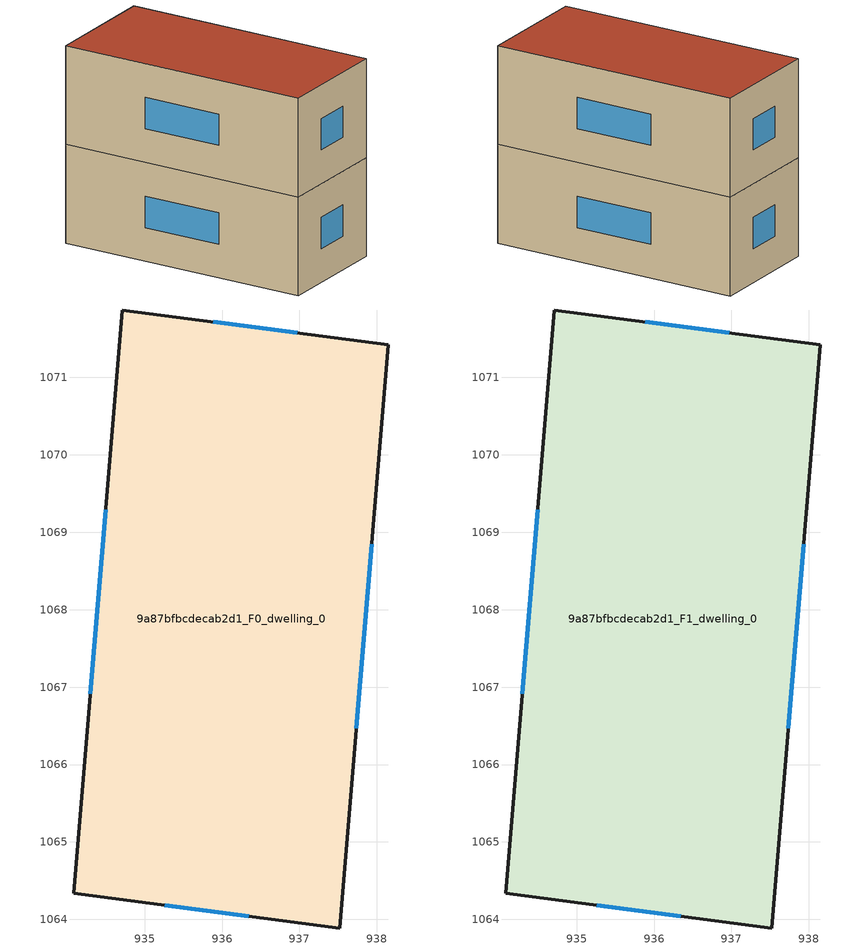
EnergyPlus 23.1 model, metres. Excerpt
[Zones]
9a87bfbcdecab2d1_F0_dwelling_0
 floor ground (EU_floor_Construction): 938.15,1071.42 937.52,1063.89 934.08,1064.33 934.71,1071.87 z0
 wall outside (EU_wall_Construction): 938.15,1071.42 934.71,1071.87 934.08,1064.33 937.52,1063.89 938.15,1071.42 z0:3
 window (EU_Window_Construction): 936.97,1071.58 935.89,1071.72 / 937.74,1066.47 937.93,1068.84 / 935.26,1064.18 936.35,1064.04 / 934.5,1069.29 934.3,1066.92 z1.03:1.97
9a87bfbcdecab2d1_F1_dwelling_0
 floor to 9a87bfbcdecab2d1_F0_dwelling_0 (EU_floor_Construction): 938.15,1071.42 937.52,1063.89 934.08,1064.33 934.71,1071.87 z3
 wall outside (EU_wall_Construction): 938.15,1071.42 934.71,1071.87 934.08,1064.33 937.52,1063.89 938.15,1071.42 z3:6
 window (EU_Window_Construction): 936.97,1071.58 935.89,1071.72 / 937.74,1066.47 937.93,1068.84 / 935.26,1064.18 936.35,1064.04 / 934.5,1069.29 934.3,1066.92 z4.03:4.97
 roof outside (EU_roof_Construction): 937.52,1063.89 938.15,1071.42 934.71,1071.87 934.08,1064.33 z6
[Building]
EU S2 Campaign: North Axis=0; Terrain=City; Solar Distribution=FullExterior
[Site:Location]
Cape.Town.Intl.AP: Latitude=-33.965; Longitude=18.602; Time Zone=2; Elevation=46
[SizingPeriod:WeatherFileDays]
AnnualSizingPeriod: Begin Month=1; Begin Day of Month=1; End Month=12; End Day of Month=31; Day of Week for Start Day=Monday; Use Weather File Daylight Saving Period=No; Use Weather File Rain and Snow Indicators=No
[MATERIAL]
EU_InternalMass_Material: Roughness=MediumRough; Thickness=0.1; Conductivity=1; Density=1800; Specific Heat=900; Thermal Absorptance=0.9; Solar Absorptance=0.7; Visible Absorptance=0.7
[MATERIAL:NOMASS] Roughness=MediumRough; Thermal Absorptance=0.9; Solar Absorptance=0.7; Visible Absorptance=0.7
Name | Thermal Resistance
EU_wall_NoMass | 0.493876
EU_roof_NoMass | 0.449382
EU_floor_NoMass | 1.25
[WINDOWMATERIAL:SIMPLEGLAZINGSYSTEM]
EU_Window_SimpleGlazing: UFactor=4.4; Solar Heat Gain Coefficient=0.85; Visible Transmittance=0.85
[CONSTRUCTION]
EU_wall_Construction: EU_wall_NoMass
EU_roof_Construction: EU_roof_NoMass
EU_floor_Construction: EU_floor_NoMass
EU_Window_Construction: EU_Window_SimpleGlazing
EU_InternalMass_Construction: EU_InternalMass_Material
[ZONE] Type=1; Multiplier=1; Ceiling Height=autocalculate; Floor Area=autocalculate; Part of Total Floor Area=Yes
Name | Volume
9a87bfbcdecab2d1_F0_dwelling_0 | 78.5977
9a87bfbcdecab2d1_F1_dwelling_0 | 78.5969
[INTERNALMASS] Construction=EU_InternalMass_Construction; Surface Area=26.1991
Name | Zone or ZoneList
9a87bfbcdecab2d1_F0_dwelling_0_EU_InternalMass | 9a87bfbcdecab2d1_F0_dwelling_0
9a87bfbcdecab2d1_F1_dwelling_0_EU_InternalMass | 9a87bfbcdecab2d1_F1_dwelling_0
[OTHEREQUIPMENT] Fuel Type=Electricity; Design Level Calculation Method=Watts/Area; Power per Zone Floor Area=1; Fraction Latent=0; Fraction Radiant=0; Fraction Lost=0; Carbon Dioxide Generation Rate=0; EndUse Subcategory=EU_Step8_InternalGains
Name | Zone or ZoneList or Space or SpaceList | Schedule
EU_Step8_InternalGain_9a87bfbcdecab2d1_F0_dwelling_0_f000 | 9a87bfbcdecab2d1_F0_dwelling_0 | EU_Step8_GainSchedule_9a87bfbcdecab2d1_F0_dwelling_0_f000
EU_Step8_InternalGain_9a87bfbcdecab2d1_F1_dwelling_0_f000 | 9a87bfbcdecab2d1_F1_dwelling_0 | EU_Step8_GainSchedule_9a87bfbcdecab2d1_F1_dwelling_0_f000
[ZONEVENTILATION:DESIGNFLOWRATE] Schedule=EU_AlwaysOn; Design Flow Rate Calculation Method=AirChanges/Hour; Air Changes per Hour=0.64; Ventilation Type=Natural; Fan Pressure Rise=0; Fan Total Efficiency=1; Constant Term Coefficient=1; Temperature Term Coefficient=0; Velocity Term Coefficient=0; Velocity Squared Term Coefficient=0; Minimum Indoor Temperature=-100; Maximum Indoor Temperature=100; Delta Temperature=-100; Minimum Outdoor Temperature=-100; Maximum Outdoor Temperature=100; Maximum Wind Speed=40
Name | Zone or ZoneList or Space or SpaceList
EU_ConstantAir_9a87bfbcdecab2d1_F0_dwelling_0 | 9a87bfbcdecab2d1_F0_dwelling_0
EU_ConstantAir_9a87bfbcdecab2d1_F1_dwelling_0 | 9a87bfbcdecab2d1_F1_dwelling_0
[HVACTEMPLATE:THERMOSTAT] Constant Heating Setpoint=20; Constant Cooling Setpoint=50
EU_HeatOnly_9a87bfbcdecab2d1_F0_dwelling_0; EU_HeatOnly_9a87bfbcdecab2d1_F1_dwelling_0
[HVACTEMPLATE:ZONE:IDEALLOADSAIRSYSTEM] System Availability Schedule=EU_AlwaysOn; Maximum Heating Supply Air Temperature=50; Minimum Cooling Supply Air Temperature=13; Maximum Heating Supply Air Humidity Ratio=0.0156; Minimum Cooling Supply Air Humidity Ratio=0.0077; Heating Limit=NoLimit; Cooling Limit=NoLimit; Heating Availability Schedule=EU_AlwaysOn; Cooling Availability Schedule=EU_CoolingOff; Dehumidification Control Type=ConstantSensibleHeatRatio; Cooling Sensible Heat Ratio=0.7; Dehumidification Setpoint=60; Humidification Control Type=None; Humidification Setpoint=30; Outdoor Air Method=None; Outdoor Air Flow Rate per Person=0.00944; Outdoor Air Flow Rate per Zone Floor Area=0; Outdoor Air Flow Rate per Zone=0; Demand Controlled Ventilation Type=None; Outdoor Air Economizer Type=NoEconomizer; Heat Recovery Type=None; Sensible Heat Recovery Effectiveness=0.7; Latent Heat Recovery Effectiveness=0.65
Name | Template Thermostat
9a87bfbcdecab2d1_F0_dwelling_0 | EU_HeatOnly_9a87bfbcdecab2d1_F0_dwelling_0
9a87bfbcdecab2d1_F1_dwelling_0 | EU_HeatOnly_9a87bfbcdecab2d1_F1_dwelling_0
[SIZING:ZONE] Zone Cooling Design Supply Air Temperature Input Method=SupplyAirTemperature; Zone Cooling Design Supply Air Temperature=13; Zone Heating Design Supply Air Temperature Input Method=SupplyAirTemperature; Zone Heating Design Supply Air Temperature=50; Zone Cooling Design Supply Air Humidity Ratio=0.008; Zone Heating Design Supply Air Humidity Ratio=0.008; Cooling Design Air Flow Method=DesignDay; Cooling Design Air Flow Rate=0; Cooling Minimum Air Flow per Zone Floor Area=0.000762; Cooling Minimum Air Flow=0; Cooling Minimum Air Flow Fraction=0.2; Heating Design Air Flow Method=DesignDay; Heating Design Air Flow Rate=0; Heating Maximum Air Flow per Zone Floor Area=0.002032; Heating Maximum Air Flow=0.141576; Heating Maximum Air Flow Fraction=0.3; Account for Dedicated Outdoor Air System=No; Dedicated Outdoor Air System Control Strategy=NeutralSupplyAir; Dedicated Outdoor Air Low Setpoint Temperature for Design=autosize; Dedicated Outdoor Air High Setpoint Temperature for Design=autosize; Zone Load Sizing Method=Sensible Load Only No Latent Load; Zone Latent Cooling Design Supply Air Humidity Ratio Input Method=HumidityRatioDifference; Zone Cooling Design Supply Air Humidity Ratio Difference=0.005; Zone Latent Heating Design Supply Air Humidity Ratio Input Method=HumidityRatioDifference; Zone Humidification Design Supply Air Humidity Ratio Difference=0.005
9a87bfbcdecab2d1_F0_dwelling_0; 9a87bfbcdecab2d1_F1_dwelling_0
[SCHEDULE:CONSTANT]
Name | Hourly Value
EU_AlwaysOn | 1
EU_CoolingOff | 0
[SCHEDULE:FILE] Column Number=1; Rows to Skip at Top=0; Number of Hours of Data=8760; Column Separator=Comma; Interpolate to Timestep=No; Minutes per Item=60; Adjust Schedule for Daylight Savings=Yes
Name | File
EU_Step8_GainSchedule_9a87bfbcdecab2d1_F0_dwelling_0_f000 | ../../schedules/9a87bfbcdecab2d1/9a87bfbcdecab2d1_F0_dwelling_0_f000_gain.csv
EU_Step8_GainSchedule_9a87bfbcdecab2d1_F1_dwelling_0_f000 | ../../schedules/9a87bfbcdecab2d1/9a87bfbcdecab2d1_F1_dwelling_0_f000_gain.csv
